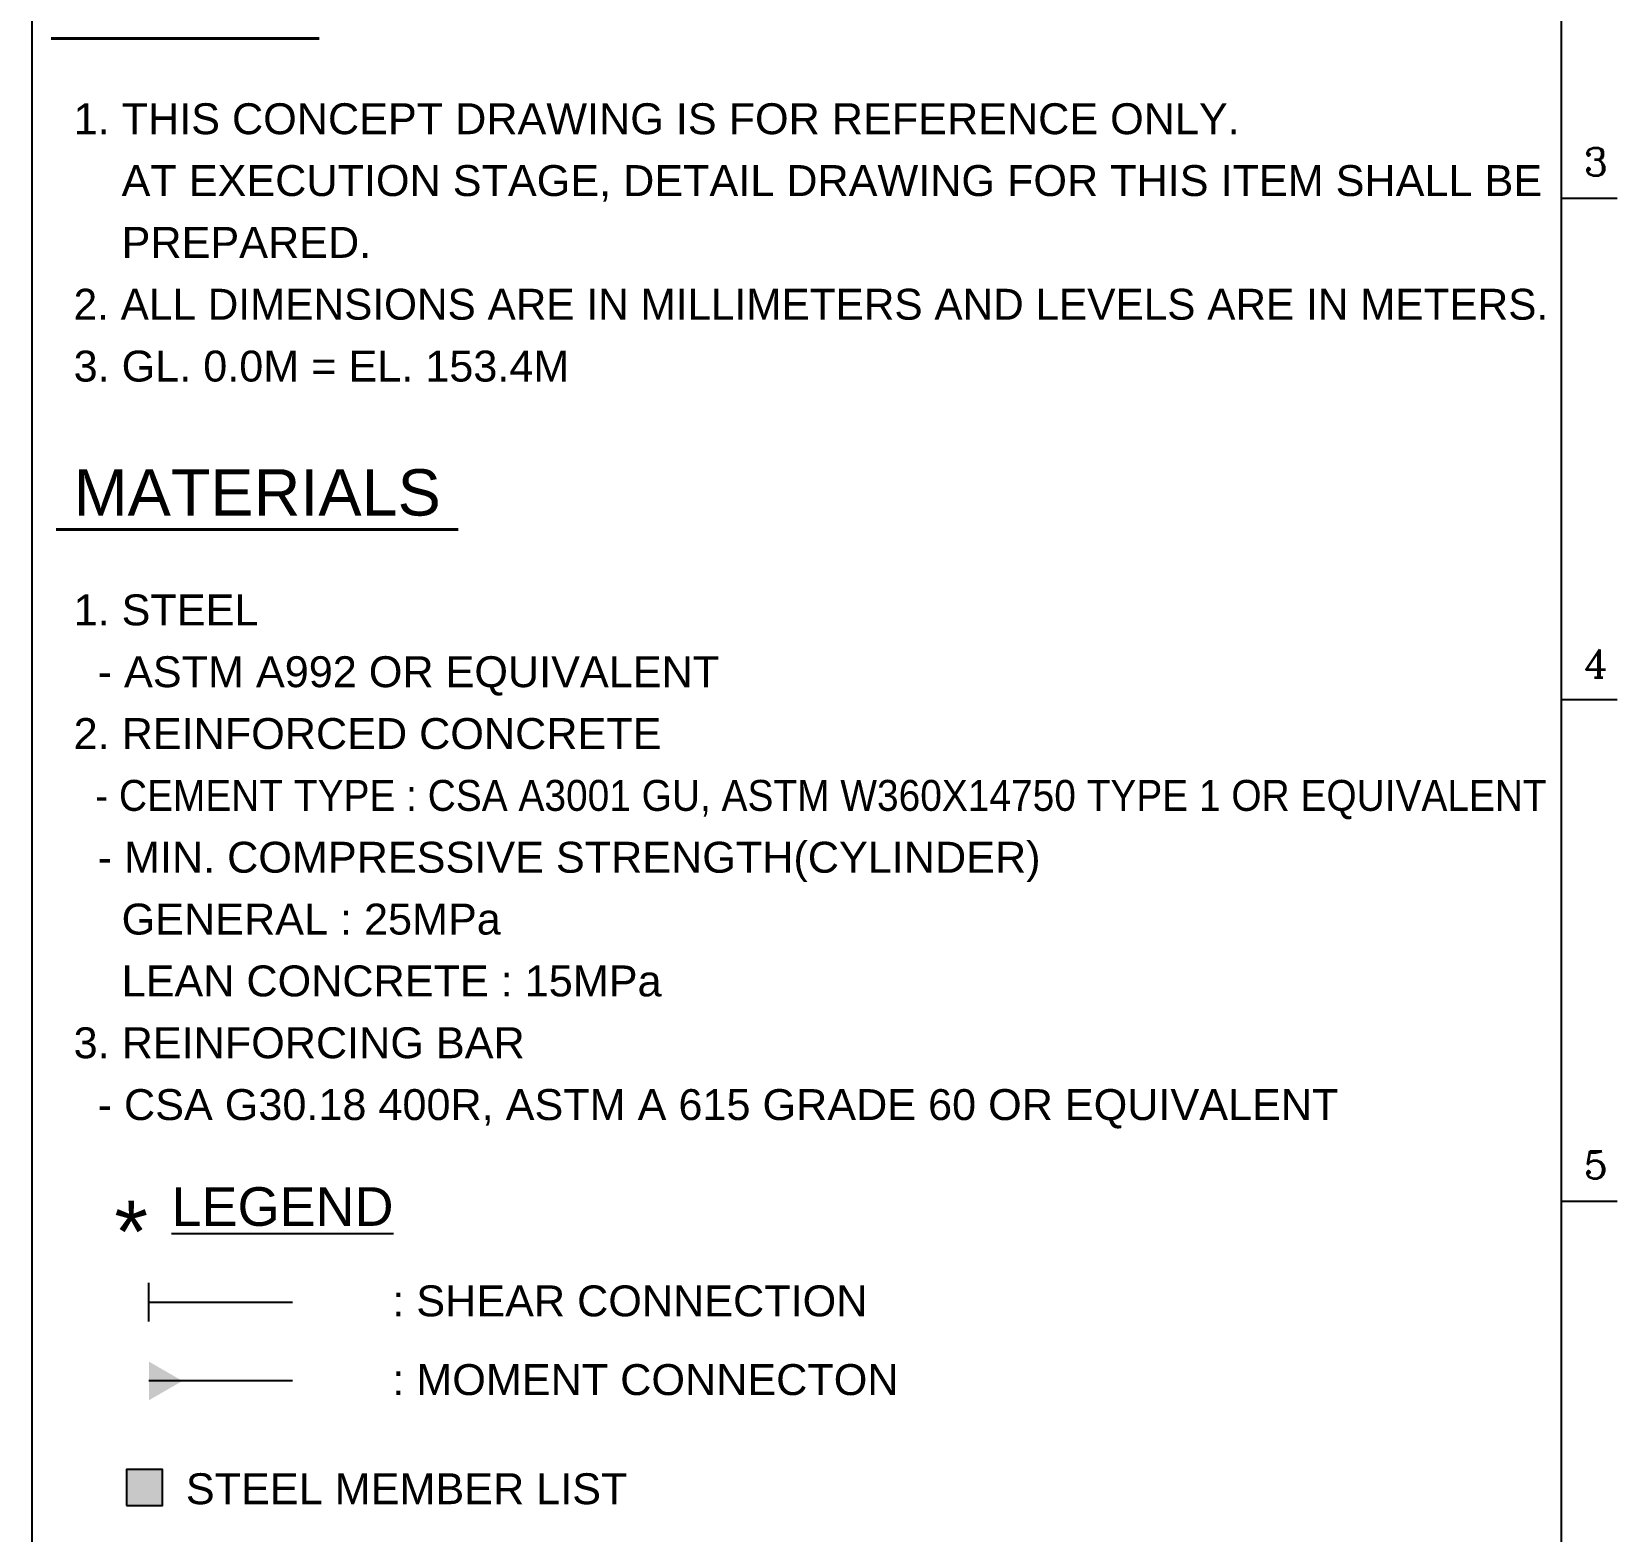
# Model space of a CAD drawing. Header units: millimetres. Extents: x 0 to 153097, y 17753 to 125268.
# Drawn here: x 57971 to 70280, y 45127 to 56767 of the extents above; entities that cross this region are included whole.
import ezdxf
from ezdxf.enums import TextEntityAlignment as Align

# ---------------------------------------------------------------- set-up
doc = ezdxf.new("R2010")
doc.units = ezdxf.units.MM
doc.header["$LTSCALE"] = 50
for name, color, linetype in [('1', 7, 'Continuous'), ('C_BLOCK', 7, 'Continuous'), ('C_TEXT_01', 2, 'Continuous'), ('STEEL-BEAM', 4, 'Continuous'), ('TAN-TIT', 30, 'Continuous'), ('TEXT', 3, 'Continuous')]:
    doc.layers.add(name, color=color, linetype=linetype)
doc.styles.add('Arial', font='arial.ttf')
doc.styles.add('COM', font='COMPLEX', dxfattribs={"height": 5})

# ---------------------------------------------------------------- blocks, each defined once
blk = doc.blocks.new('BORDER')
at = {"layer": 'TAN-TIT'}
for p, q in [((232823, 3520), (232823, 164680)), ((232823, 125744), (234266, 125744)), ((232823, 112766), (234266, 112766)), ((232823, 99787), (234266, 99787))]:
    blk.add_line(p, q, dxfattribs=at)
at = {"layer": 'TAN-TIT', "style": 'COM'}
for s, p in [('3', (233400, 126321)), ('4', (233400, 113342)), ('5', (233400, 100364))]:
    blk.add_text(s, height=721, dxfattribs=at).set_placement(p)

msp = doc.modelspace()

# ---------------------------------------------------------------- hatches: boundary and pattern name
at = {"layer": 'C_TEXT_01'}
h = msp.add_hatch(color=256, dxfattribs=at)
h.dxf.hatch_style = 1
h.paths.add_polyline_path([(58985.72, 45607.46), (58705.72, 45607.46), (58705.72, 45327.46), (58985.72, 45327.46)])

# ---------------------------------------------------------------- linework, layer by layer
at = {"color": 0, "linetype": 'ByBlock'}
msp.add_solid([(58881.17, 46144.38), (59141.17, 46294.49), (58881.17, 46444.6)], dxfattribs=at)
at = {"layer": 'C_BLOCK', "color": 1, "linetype": 'Continuous', "lineweight": 40}
for p, q in [((58122.2, 56715.69), (60203.17, 56715.69)), ((58161.72, 52903.4), (61281.72, 52903.4))]:
    msp.add_line(p, q, dxfattribs=at)
at = {"layer": 'C_TEXT_01'}
msp.add_lwpolyline([(58705.72, 45327.46), (58985.72, 45327.46), (58985.72, 45607.46), (58705.72, 45607.46)], close=True, dxfattribs=at)
at = {"layer": 'STEEL-BEAM'}
msp.add_line((59995.81, 46294.49), (58881.17, 46294.49), dxfattribs=at)
at = {"layer": 'TAN-TIT'}
msp.add_line((57971.17, 57905.26), (57971.17, 31249.15), dxfattribs=at)
at = {"layer": 'TEXT', "color": 4}
for p, q in [((58881.17, 46755.87), (58881.17, 47055.87)), ((58881.17, 46905.87), (59995.81, 46905.87))]:
    msp.add_line(p, q, dxfattribs=at)

# ---------------------------------------------------------------- block references
at = {"layer": '1', "xscale": 0.3, "yscale": 0.3, "zscale": 0.3}
msp.add_blockref('BORDER', (0, 17753.06), dxfattribs=at)

# ---------------------------------------------------------------- texts
at = {"layer": 'C_BLOCK', "color": 3, "ltscale": 10, "style": 'Arial'}
msp.add_text('MATERIALS', height=360, dxfattribs=at).set_placement((59721.72, 52903.4), align=Align.BOTTOM_CENTER)
at = {"layer": 'C_TEXT_01', "style": 'Arial'}
for s, p in [('1. THIS CONCEPT DRAWING IS FOR REFERENCE ONLY.', (58296.45, 56091.69)), ('    AT EXECUTION STAGE, DETAIL DRAWING FOR THIS ITEM SHALL BE', (58296.45, 55611.69)), ('    PREPARED.', (58296.45, 55131.69)), ('3. GL. 0.0M = EL. 153.4M', (58296.45, 54171.69)), ('1. STEEL', (58296.45, 52279.4)), ('  - ASTM A992 OR EQUIVALENT', (58296.45, 51799.4)), ('2. REINFORCED CONCRETE', (58296.45, 51319.4)), ('  - MIN. COMPRESSIVE STRENGTH(CYLINDER)', (58296.45, 50359.4)), ('    GENERAL : 25MPa', (58296.45, 49879.4)), ('    LEAN CONCRETE : 15MPa', (58296.45, 49399.4)), ('3. REINFORCING BAR', (58296.45, 48919.4)), ('  - CSA G30.18 400R, ASTM A 615 GRADE 60 OR EQUIVALENT', (58296.45, 48439.4))]:
    msp.add_text(s, height=240, dxfattribs=at).set_placement(p, align=Align.MIDDLE_LEFT)
for s, width, p in [('2. ALL DIMENSIONS ARE IN MILLIMETERS AND LEVELS ARE IN METERS.', 0.98, (58296.45, 54651.69)), ('  - CEMENT TYPE : CSA A3001 GU, ASTM W360X14750 TYPE 1 OR EQUIVALENT', 0.9, (58296.45, 50839.4))]:
    msp.add_text(s, height=240, dxfattribs=dict(at, width=width)).set_placement(p, align=Align.MIDDLE_LEFT)
for s, height, p in [('%%ULEGEND', 300, (59056.48, 47498.08)), ('*', 480, (58612.97, 47213.56)), (': SHEAR CONNECTION', 240, (60770.51, 46795.81)), (': MOMENT CONNECTON', 240, (60770.51, 46184.82)), ('STEEL MEMBER LIST', 240, (59167.66, 45337.73))]:
    msp.add_text(s, height=height, dxfattribs=at).set_placement(p)

doc.saveas('drawing.dxf')
